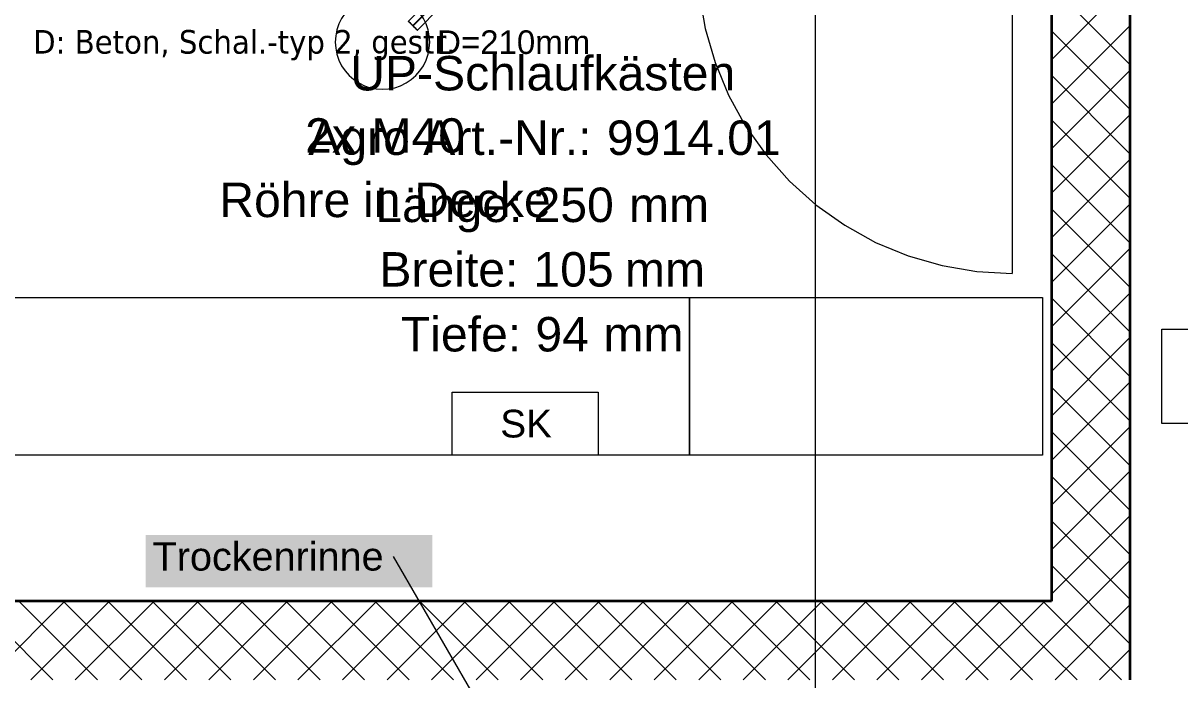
# Model space of a CAD drawing. Extents: x -882 to 613, y -179 to 707.
# Drawn here: x -464.8 to -391.4, y 452.3 to 494 of the extents above; entities that cross this region are included whole.
import ezdxf
from ezdxf.lldxf.tags import DXFTag

# ---------------------------------------------------------------- set-up
doc = ezdxf.new("R2010")
doc.units = 0
doc.layers.get('0').update_dxf_attribs({"lineweight": 13})
for name, color, linetype, lineweight in [('A-AREA-____-IDEN', 7, 'Continuous', 5), ('A-DOOR-OPNG-OTLN', 7, 'Continuous', 9), ('A-WALL-____-MCUT', 7, 'Continuous', 35), ('A-WALL-____-PATT', 7, 'Continuous', 35), ('S-GRID-____-OTLN', 7, 'Continuous', 5), ('Text', 7, 'Continuous', 5)]:
    doc.layers.add(name, color=color, linetype=linetype, lineweight=lineweight)
for name, color, linetype, lineweight, true_color in [('EL01_WAN_Röhre', 7, 'Continuous', 13, 0xff6666), ('EL01_WAN_Röhre Decke Typ', 1, 'Continuous', 13, 0xff0000), ('EL01_WAN_Röhre Typ', 1, 'Continuous', 13, 0xff0000), ('EL01_WAN_Schlaufkasten', 1, 'Continuous', 13, 0xff0000), ('EL01_WAN_Trassen', 40, 'Continuous', 13, 0xffbf00)]:
    doc.layers.add(name, color=color, linetype=linetype, lineweight=lineweight, true_color=true_color)
doc.styles.get("Standard").update_dxf_attribs({"font": 'arial.ttf'})
tags = doc.linetypes.add('_Rasterlinie_', pattern=[0.375, 0.2, -0.05, 0.075, -0.05]).pattern_tags.tags
tags[10:11] = [DXFTag(74, 4), DXFTag(75, 0), DXFTag(340, '0'), DXFTag(46, 1.0), DXFTag(50, 0.0), DXFTag(44, 0.0), DXFTag(45, 0.0)]
tags[8:9] = [DXFTag(74, 4), DXFTag(75, 0), DXFTag(340, '0'), DXFTag(46, 1.0), DXFTag(50, 0.0), DXFTag(44, 0.0), DXFTag(45, 0.0)]
tags[6:7] = [DXFTag(74, 4), DXFTag(75, 0), DXFTag(340, '0'), DXFTag(46, 1.0), DXFTag(50, 0.0), DXFTag(44, 0.0), DXFTag(45, 0.0)]
tags[4:5] = [DXFTag(74, 4), DXFTag(75, 0), DXFTag(340, '0'), DXFTag(46, 1.0), DXFTag(50, 0.0), DXFTag(44, 0.0), DXFTag(45, 0.0)]
tags = doc.linetypes.add('fein_strichliert', pattern=[4, 1, -2, 1]).pattern_tags.tags
tags[8:9] = [DXFTag(74, 4), DXFTag(75, 0), DXFTag(340, '0'), DXFTag(46, 0.0), DXFTag(50, 0.0), DXFTag(44, 0.0), DXFTag(45, 0.0)]
tags[6:7] = [DXFTag(74, 4), DXFTag(75, 0), DXFTag(340, '0'), DXFTag(46, 0.0), DXFTag(50, 0.0), DXFTag(44, 0.0), DXFTag(45, 0.0)]
tags[4:5] = [DXFTag(74, 4), DXFTag(75, 0), DXFTag(340, '0'), DXFTag(46, 0.0), DXFTag(50, 0.0), DXFTag(44, 0.0), DXFTag(45, 0.0)]
tags = doc.linetypes.add('STRICHPUNKT2', pattern=[12.7, 6.35, -3.175, 0, -3.175]).pattern_tags.tags
tags[10:11] = [DXFTag(74, 4), DXFTag(75, 0), DXFTag(340, '0'), DXFTag(46, 0.0), DXFTag(50, 0.0), DXFTag(44, 0.0), DXFTag(45, 0.0)]
tags[8:9] = [DXFTag(74, 4), DXFTag(75, 0), DXFTag(340, '0'), DXFTag(46, 0.0), DXFTag(50, 0.0), DXFTag(44, 0.0), DXFTag(45, 0.0)]
tags[6:7] = [DXFTag(74, 4), DXFTag(75, 0), DXFTag(340, '0'), DXFTag(46, 0.0), DXFTag(50, 0.0), DXFTag(44, 0.0), DXFTag(45, 0.0)]
tags[4:5] = [DXFTag(74, 4), DXFTag(75, 0), DXFTag(340, '0'), DXFTag(46, 0.0), DXFTag(50, 0.0), DXFTag(44, 0.0), DXFTag(45, 0.0)]

# ---------------------------------------------------------------- blocks, each defined once
blk = doc.blocks.new('Referenz-A0UJ2IESXE', base_point=(-902.382, -164.149))
at = {"layer": 'A-DOOR-OPNG-OTLN', "color": 0, "linetype": 'Continuous', "ltscale": 0.13}
for p, q in [((-402.012, 498.092), (-402.012, 478.092)), ((-421.887, 495.853), (-421.511, 493.642)), ((-421.511, 493.642), (-420.89, 491.486)), ((-420.89, 491.486), (-420.032, 489.414)), ((-420.032, 489.414), (-418.947, 487.451)), ((-418.947, 487.451), (-417.649, 485.622)), ((-417.649, 485.622), (-416.154, 483.95)), ((-416.154, 483.95), (-414.482, 482.455)), ((-414.482, 482.455), (-412.653, 481.158)), ((-412.653, 481.158), (-410.69, 480.073)), ((-410.69, 480.073), (-408.618, 479.214)), ((-408.618, 479.214), (-406.463, 478.593)), ((-406.463, 478.593), (-404.252, 478.218)), ((-404.252, 478.218), (-402.012, 478.092))]:
    blk.add_line(p, q, dxfattribs=at)
at = {"layer": 'A-WALL-____-MCUT', "color": 0, "linetype": 'Continuous', "ltscale": 0.35}
for p, q in [((-394.512, 452.292), (-394.512, 505.292)), ((-399.512, 498.292), (-399.512, 457.292)), ((-399.512, 457.292), (-494.512, 457.292))]:
    blk.add_line(p, q, dxfattribs=at)
at = {"layer": 'A-WALL-____-PATT', "color": 0, "linetype": 'Continuous', "lineweight": 9, "ltscale": 0.13}
for p, q in [((-399.512, 491.672), (-394.512, 496.672)), ((-394.512, 491.339), (-399.512, 496.339)), ((-399.512, 488.843), (-394.512, 493.843)), ((-394.512, 488.51), (-399.512, 493.51)), ((-399.512, 486.015), (-394.512, 491.015)), ((-394.512, 485.682), (-399.512, 490.682)), ((-399.512, 483.186), (-394.512, 488.186)), ((-394.512, 482.853), (-399.512, 487.853)), ((-399.512, 480.358), (-394.512, 485.358)), ((-394.512, 480.025), (-399.512, 485.025)), ((-399.512, 477.529), (-394.512, 482.529)), ((-394.512, 477.197), (-399.512, 482.197)), ((-399.512, 474.701), (-394.512, 479.701)), ((-394.512, 474.368), (-399.512, 479.368)), ((-399.512, 471.873), (-394.512, 476.873)), ((-394.512, 471.54), (-399.512, 476.54)), ((-399.512, 469.044), (-394.512, 474.044)), ((-394.512, 468.711), (-399.512, 473.711)), ((-399.512, 466.216), (-394.512, 471.216)), ((-394.512, 465.883), (-399.512, 470.883)), ((-399.512, 463.387), (-394.512, 468.387)), ((-394.512, 463.054), (-399.512, 468.054)), ((-399.512, 460.559), (-394.512, 465.559)), ((-394.512, 460.226), (-399.512, 465.226)), ((-399.512, 457.73), (-394.512, 462.73)), ((-394.512, 457.398), (-399.512, 462.398)), ((-399.512, 454.902), (-394.512, 459.902)), ((-394.512, 454.569), (-399.512, 459.569)), ((-462.946, 452.292), (-467.946, 457.292)), ((-467.176, 452.292), (-462.176, 457.292)), ((-460.117, 452.292), (-465.117, 457.292)), ((-464.348, 452.292), (-459.348, 457.292)), ((-457.289, 452.292), (-462.289, 457.292)), ((-461.519, 452.292), (-456.519, 457.292)), ((-454.461, 452.292), (-459.461, 457.292)), ((-458.691, 452.292), (-453.691, 457.292)), ((-451.632, 452.292), (-456.632, 457.292)), ((-455.862, 452.292), (-450.862, 457.292)), ((-448.804, 452.292), (-453.804, 457.292)), ((-453.034, 452.292), (-448.034, 457.292)), ((-445.975, 452.292), (-450.975, 457.292)), ((-450.206, 452.292), (-445.206, 457.292)), ((-443.147, 452.292), (-448.147, 457.292)), ((-447.377, 452.292), (-442.377, 457.292)), ((-440.318, 452.292), (-445.318, 457.292)), ((-444.549, 452.292), (-439.549, 457.292)), ((-437.49, 452.292), (-442.49, 457.292)), ((-441.72, 452.292), (-436.72, 457.292)), ((-434.662, 452.292), (-439.662, 457.292)), ((-438.892, 452.292), (-433.892, 457.292)), ((-431.833, 452.292), (-436.833, 457.292)), ((-436.063, 452.292), (-431.063, 457.292)), ((-429.005, 452.292), (-434.005, 457.292)), ((-433.235, 452.292), (-428.235, 457.292)), ((-426.176, 452.292), (-431.176, 457.292)), ((-430.407, 452.292), (-425.407, 457.292)), ((-423.348, 452.292), (-428.348, 457.292)), ((-427.578, 452.292), (-422.578, 457.292)), ((-420.519, 452.292), (-425.519, 457.292)), ((-424.75, 452.292), (-419.75, 457.292)), ((-417.691, 452.292), (-422.691, 457.292)), ((-421.921, 452.292), (-416.921, 457.292)), ((-414.863, 452.292), (-419.863, 457.292)), ((-419.093, 452.292), (-414.093, 457.292)), ((-412.034, 452.292), (-417.034, 457.292)), ((-416.264, 452.292), (-411.264, 457.292)), ((-409.206, 452.292), (-414.206, 457.292)), ((-413.436, 452.292), (-408.436, 457.292)), ((-406.377, 452.292), (-411.377, 457.292)), ((-410.608, 452.292), (-405.608, 457.292)), ((-403.549, 452.292), (-408.549, 457.292)), ((-407.779, 452.292), (-402.779, 457.292)), ((-400.72, 452.292), (-405.72, 457.292)), ((-404.951, 452.292), (-399.951, 457.292)), ((-399.512, 453.912), (-402.892, 457.292)), ((-399.512, 456.741), (-400.064, 457.292)), ((-399.294, 452.292), (-394.512, 457.074)), ((-395.064, 452.292), (-399.512, 456.741)), ((-402.122, 452.292), (-399.512, 454.902)), ((-396.465, 452.292), (-394.512, 454.245)), ((-397.892, 452.292), (-399.512, 453.912))]:
    blk.add_line(p, q, dxfattribs=at)
at = {"layer": 'S-GRID-____-OTLN', "color": 0, "linetype": '_Rasterlinie_', "ltscale": 0.13}
blk.add_line((-414.512, -157.457), (-414.512, 660.292), dxfattribs=at)
at = {"layer": 'Text', "color": 0, "linetype": 'Continuous', "ltscale": 0.13}
blk.add_line((-436.172, 451.243), (-441.302, 460.131), dxfattribs=at)
at = {"layer": 'Text', "color": 7, "linetype": 'Continuous', "ltscale": 0.13, "true_color": 0xffffff}
for points in [[(-438.844, 458.177), (-457.061, 458.177), (-438.844, 461.481)], [(-457.061, 458.177), (-438.844, 461.481), (-457.061, 461.481)], [(-438.844, 461.481), (-457.061, 461.481), (-457.061, 461.481)], [(-438.844, 458.177), (-438.844, 458.177), (-457.061, 458.177)]]:
    blk.add_solid(points, dxfattribs=at)
at = {"layer": 'A-AREA-____-IDEN', "color": 0, "linetype": 'Continuous', "ltscale": 0.13, "insert": (-464.196, 493.556), "char_height": 1.5, "attachment_point": 1}
blk.add_mtext('{\\W0.9;\\fVerdana;D: Beton, Schal.-typ 2, gestr.}', dxfattribs=at)
at = {"layer": 'Text', "color": 0, "linetype": 'Continuous', "ltscale": 0.13, "insert": (-456.611, 461.031), "char_height": 1.8, "attachment_point": 1}
blk.add_mtext('{\\fArial;Trockenrinne}', dxfattribs=at)
blk = doc.blocks.new('Kabelkanal-A0UJ2IFSXE', base_point=(-482.51, 466.562))
at = {"color": 0, "linetype": 'ByBlock', "lineweight": -2, "ltscale": 0.13}
for p, q in [((-482.51, 466.562), (-482.51, 476.562)), ((-482.51, 476.562), (-422.51, 476.562)), ((-422.51, 476.562), (-422.51, 466.562)), ((-422.51, 466.562), (-482.51, 466.562))]:
    blk.add_line(p, q, dxfattribs=at)
blk = doc.blocks.new('Kabelkanal-A0UJ2IG4XE', base_point=(-422.51, 466.562))
at = {"color": 0, "linetype": 'ByBlock', "lineweight": -2, "ltscale": 0.13}
for p, q in [((-422.51, 466.562), (-422.51, 476.562)), ((-422.51, 476.562), (-400.086, 476.562)), ((-400.086, 476.562), (-400.086, 466.562)), ((-400.086, 466.562), (-422.51, 466.562))]:
    blk.add_line(p, q, dxfattribs=at)
blk = doc.blocks.new('Kabelkanal-A0UJ2IH0XE', base_point=(-392.51, 468.56))
at = {"color": 0, "linetype": 'ByBlock', "lineweight": -2, "ltscale": 0.13}
for p, q in [((-392.51, 468.56), (-392.51, 474.56)), ((-392.51, 474.56), (-385.51, 474.56)), ((-385.51, 474.56), (-385.51, 468.56)), ((-385.51, 468.56), (-392.51, 468.56))]:
    blk.add_line(p, q, dxfattribs=at)
blk = doc.blocks.new('MText-A0UJ2ILYXE', base_point=(-446.723, 473.147))
at = {"color": 0, "linetype": 'ByBlock', "lineweight": -2, "ltscale": 0.13, "char_height": 2.1875, "attachment_point": 1}
for s, insert in [('{\\fArial;UP-Schlaufkästen}', (-444.061, 491.908)), ('{\\fArial;9914.01}', (-427.758, 487.812)), ('{\\fArial;Agro}', (-446.723, 487.812)), ('{\\fArial;Art.-Nr.:}', (-439.424, 487.812)), ('{\\fArial;Länge:}', (-442.464, 483.549)), ('{\\fArial;250}', (-432.416, 483.549)), ('{\\fArial;mm}', (-426.355, 483.549)), ('{\\fArial;Breite:}', (-442.207, 479.452)), ('{\\fArial;105}', (-432.424, 479.452)), ('{\\fArial;mm}', (-426.612, 479.452)), ('{\\fArial;Tiefe:}', (-440.841, 475.334)), ('{\\fArial;94}', (-432.298, 475.334)), ('{\\fArial;mm}', (-427.978, 475.334))]:
    blk.add_mtext(s, dxfattribs=dict(at, insert=insert))
blk = doc.blocks.new('Schlaufkasten Decke (multi)-A0UJ2INAXE', base_point=(-437.586, 466.562))
at = {"color": 0, "linetype": 'ByBlock', "lineweight": -2, "ltscale": 0.13}
for p, q in [((-437.586, 466.562), (-437.586, 470.562)), ((-437.586, 470.562), (-428.306, 470.562)), ((-428.306, 470.562), (-428.306, 466.562)), ((-428.306, 466.562), (-437.586, 466.562))]:
    blk.add_line(p, q, dxfattribs=at)
at = {"color": 0, "linetype": 'ByBlock', "lineweight": -2, "ltscale": 0.13, "insert": (-434.527, 469.442), "char_height": 1.76, "attachment_point": 1}
blk.add_mtext('{\\fArial;SK}', dxfattribs=at)
blk = doc.blocks.new('Wickelfalzrohr-A0UJ2INSXE', base_point=(-440.362, 493.548))
at = {"color": 0, "linetype": 'ByBlock', "lineweight": -2, "ltscale": 0.13}
for p, q in [((-438.948, 495.528), (-440.362, 494.114)), ((-438.937, 495.519), (-438.948, 495.528)), ((-438.948, 495.528), (-438.939, 495.517)), ((-438.939, 495.517), (-438.912, 495.487)), ((-438.907, 495.492), (-438.937, 495.519)), ((-438.912, 495.487), (-438.868, 495.441)), ((-438.861, 495.448), (-438.907, 495.492)), ((-438.868, 495.441), (-438.811, 495.382)), ((-438.802, 495.391), (-438.861, 495.448)), ((-438.811, 495.382), (-438.743, 495.313)), ((-438.733, 495.323), (-438.802, 495.391)), ((-438.743, 495.313), (-438.67, 495.24)), ((-438.66, 495.25), (-438.733, 495.323)), ((-438.67, 495.24), (-438.597, 495.167)), ((-438.587, 495.176), (-438.66, 495.25)), ((-438.382, 494.962), (-439.796, 493.548)), ((-438.597, 495.167), (-438.528, 495.099)), ((-438.519, 495.108), (-438.587, 495.176)), ((-438.528, 495.099), (-438.468, 495.041)), ((-438.461, 495.048), (-438.519, 495.108)), ((-438.468, 495.041), (-438.422, 494.997)), ((-438.417, 495.002), (-438.461, 495.048)), ((-438.422, 494.997), (-438.393, 494.97)), ((-438.39, 494.973), (-438.417, 495.002)), ((-438.393, 494.97), (-438.382, 494.962)), ((-438.382, 494.962), (-438.39, 494.973)), ((-440.351, 494.105), (-440.362, 494.114)), ((-440.362, 494.114), (-440.353, 494.103)), ((-440.353, 494.103), (-440.326, 494.073)), ((-440.321, 494.078), (-440.351, 494.105)), ((-440.326, 494.073), (-440.282, 494.027)), ((-440.275, 494.034), (-440.321, 494.078)), ((-440.282, 494.027), (-440.225, 493.968)), ((-440.216, 493.977), (-440.275, 494.034)), ((-440.225, 493.968), (-440.157, 493.899)), ((-440.147, 493.909), (-440.216, 493.977)), ((-440.157, 493.899), (-440.084, 493.826)), ((-440.074, 493.836), (-440.147, 493.909)), ((-440.084, 493.826), (-440.011, 493.753)), ((-440.001, 493.763), (-440.074, 493.836)), ((-440.011, 493.753), (-439.942, 493.685)), ((-439.933, 493.694), (-440.001, 493.763)), ((-439.942, 493.685), (-439.882, 493.627)), ((-439.875, 493.634), (-439.933, 493.694)), ((-439.882, 493.627), (-439.836, 493.583)), ((-439.831, 493.588), (-439.875, 493.634)), ((-439.836, 493.583), (-439.807, 493.556)), ((-439.804, 493.559), (-439.831, 493.588)), ((-439.807, 493.556), (-439.796, 493.548)), ((-439.796, 493.548), (-439.804, 493.559))]:
    blk.add_line(p, q, dxfattribs=at)
at = {"color": 0, "linetype": 'STRICHPUNKT2', "lineweight": 25, "ltscale": 0.25}
blk.add_line((-440.079, 493.831), (-438.665, 495.245), dxfattribs=at)
blk = doc.blocks.new('MText-A0UJ2INUXE', base_point=(-452.372, 481.677))
at = {"color": 0, "linetype": 'ByBlock', "lineweight": -2, "ltscale": 0.13, "char_height": 2.1875, "attachment_point": 1}
for s, insert in [('{\\fArial;2x}', (-446.925, 487.952)), ('{\\fArial;M40}', (-442.711, 487.952)), ('{\\fArial;Röhre}', (-452.372, 483.864)), ('{\\fArial;in}', (-443.245, 483.864)), ('{\\fArial;Decke}', (-439.985, 483.864))]:
    blk.add_mtext(s, dxfattribs=dict(at, insert=insert))
blk = doc.blocks.new('Abzweigdose rund UP-A0UJ2INYXE', base_point=(-445.009, 489.791))
at = {"color": 0, "linetype": 'ByBlock', "lineweight": -2, "ltscale": 0.13}
for p, q in [((-443.509, 495.389), (-443.835, 495.171)), ((-443.157, 495.563), (-443.509, 495.389)), ((-442.786, 495.689), (-443.157, 495.563)), ((-442.401, 495.766), (-442.786, 495.689)), ((-442.009, 495.791), (-442.401, 495.766)), ((-441.618, 495.766), (-442.009, 495.791)), ((-441.233, 495.689), (-441.618, 495.766)), ((-440.861, 495.563), (-441.233, 495.689)), ((-440.509, 495.389), (-440.861, 495.563)), ((-440.183, 495.171), (-440.509, 495.389)), ((-444.389, 494.618), (-444.607, 494.291)), ((-444.13, 494.913), (-444.389, 494.618)), ((-443.835, 495.171), (-444.13, 494.913)), ((-439.888, 494.913), (-440.183, 495.171)), ((-439.629, 494.618), (-439.888, 494.913)), ((-439.411, 494.291), (-439.629, 494.618)), ((-444.781, 493.939), (-444.907, 493.568)), ((-444.607, 494.291), (-444.781, 493.939)), ((-439.237, 493.939), (-439.411, 494.291)), ((-439.111, 493.568), (-439.237, 493.939)), ((-444.983, 493.183), (-445.009, 492.791)), ((-444.907, 493.568), (-444.983, 493.183)), ((-439.035, 493.183), (-439.111, 493.568)), ((-439.009, 492.791), (-439.035, 493.183)), ((-445.009, 492.791), (-444.983, 492.4)), ((-444.983, 492.4), (-444.907, 492.015)), ((-439.111, 492.015), (-439.035, 492.4)), ((-439.035, 492.4), (-439.009, 492.791)), ((-444.907, 492.015), (-444.781, 491.643)), ((-444.781, 491.643), (-444.607, 491.291)), ((-439.411, 491.291), (-439.237, 491.643)), ((-439.237, 491.643), (-439.111, 492.015)), ((-444.607, 491.291), (-444.389, 490.965)), ((-444.389, 490.965), (-444.13, 490.67)), ((-439.888, 490.67), (-439.629, 490.965)), ((-439.629, 490.965), (-439.411, 491.291)), ((-444.13, 490.67), (-443.835, 490.411)), ((-443.835, 490.411), (-443.509, 490.193)), ((-443.509, 490.193), (-443.157, 490.02)), ((-440.861, 490.02), (-440.509, 490.193)), ((-440.509, 490.193), (-440.183, 490.411)), ((-440.183, 490.411), (-439.888, 490.67)), ((-443.157, 490.02), (-442.786, 489.894)), ((-442.786, 489.894), (-442.401, 489.817)), ((-442.401, 489.817), (-442.009, 489.791)), ((-442.009, 489.791), (-441.618, 489.817)), ((-441.618, 489.817), (-441.233, 489.894)), ((-441.233, 489.894), (-440.861, 490.02))]:
    blk.add_line(p, q, dxfattribs=at)
blk = doc.blocks.new('Bemerkung-A0UJ2IO0XE', base_point=(-438.541, 492.034))
at = {"color": 0, "lineweight": -2, "insert": (-438.541, 493.534), "char_height": 1.5, "attachment_point": 1}
blk.add_mtext('{\\fArial;D=210mm}', dxfattribs=at)

msp = doc.modelspace()

# ---------------------------------------------------------------- block references
at = {"color": 9, "lineweight": 25, "ltscale": 0.25, "true_color": 0xc0c0c0}
msp.add_blockref('Referenz-A0UJ2IESXE', (-902.382, -164.149), dxfattribs=at)
at = {"layer": 'EL01_WAN_Röhre', "color": 24, "linetype": 'fein_strichliert', "ltscale": 0.13, "true_color": 0x993300}
for name, p in [('Abzweigdose rund UP-A0UJ2INYXE', (-445.009, 489.791)), ('Wickelfalzrohr-A0UJ2INSXE', (-440.362, 493.548)), ('Bemerkung-A0UJ2IO0XE', (-438.541, 492.034))]:
    msp.add_blockref(name, p, dxfattribs=at)
at = {"layer": 'EL01_WAN_Röhre Decke Typ', "color": 1, "ltscale": 0.13, "true_color": 0xff0000}
msp.add_blockref('MText-A0UJ2ILYXE', (-446.723, 473.147), dxfattribs=at)
at = {"layer": 'EL01_WAN_Röhre Typ', "color": 24, "linetype": 'fein_strichliert', "ltscale": 0.13, "true_color": 0x993300}
msp.add_blockref('MText-A0UJ2INUXE', (-452.372, 481.677), dxfattribs=at)
at = {"layer": 'EL01_WAN_Schlaufkasten', "ltscale": 0.13}
msp.add_blockref('Schlaufkasten Decke (multi)-A0UJ2INAXE', (-437.586, 466.562), dxfattribs=at)
at = {"layer": 'EL01_WAN_Trassen', "ltscale": 0.13}
for name, p in [('Kabelkanal-A0UJ2IFSXE', (-482.51, 466.562)), ('Kabelkanal-A0UJ2IG4XE', (-422.51, 466.562)), ('Kabelkanal-A0UJ2IH0XE', (-392.51, 468.56))]:
    msp.add_blockref(name, p, dxfattribs=at)

doc.saveas('drawing.dxf')
